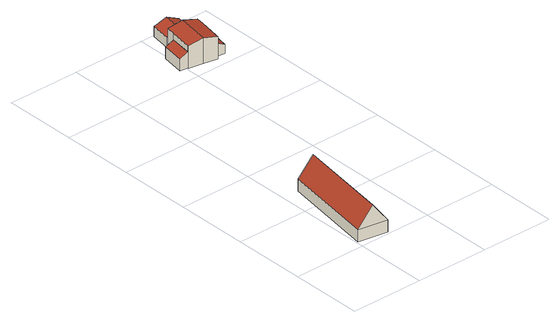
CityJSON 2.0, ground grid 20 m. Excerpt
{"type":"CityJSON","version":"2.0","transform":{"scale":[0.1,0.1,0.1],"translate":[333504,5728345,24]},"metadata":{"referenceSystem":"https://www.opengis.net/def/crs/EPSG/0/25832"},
"CityObjects":{
"building1":{"type":"Building","attributes":{"name":"Köppenberg","Geometrietyp2DReferenz":"3000","Gemeindeschluessel":"05170048","function":"31001_1010","roofType":"3100","measuredHeight":8.75},"address":[{"country":"Germany","locality":"Wesel","thoroughfareNumber":"170","thoroughfareName":"Reeser Landstraße"},{"country":"Germany","locality":"Wesel","thoroughfareNumber":"172","thoroughfareName":"Reeser Landstraße"}],"geometry":[{"type":"Solid","lod":"2","boundaries":[[[[0,1,2,3]],[[4,5,1,0]],[[6,7,5,4]],[[3,2,7,6]],[[0,8,4]],[[6,9,3]],[[3,9,8,0]],[[4,8,9,6]],[[1,5,7,2]]]],"semantics":{"surfaces":[{"type":"WallSurface"},{"type":"RoofSurface"},{"type":"GroundSurface"}],"values":[[0,0,0,0,0,0,1,1,2]]}}]},
"building2":{"type":"Building","attributes":{"Geometrietyp2DReferenz":"3000","Gemeindeschluessel":"05170048","function":"31001_2723","roofType":"2100","measuredHeight":4.42},"address":[{"country":"Germany","locality":"Wesel","thoroughfareNumber":"174","thoroughfareName":"Reeser Landstraße"}],"geometry":[{"type":"Solid","lod":"2","boundaries":[[[[10,11,12,13]],[[14,15,11,10]],[[16,17,15,14]],[[13,12,17,16]],[[14,10,13,16]],[[11,15,17,12]]]],"semantics":{"surfaces":[{"type":"WallSurface"},{"type":"RoofSurface"},{"type":"GroundSurface"}],"values":[[0,0,0,0,1,2]]}}]},
"building3":{"type":"Building","attributes":{"Geometrietyp2DReferenz":"3000","Gemeindeschluessel":"05170048","function":"31001_1010","roofType":"3100","measuredHeight":7.02},"address":[{"country":"Germany","locality":"Wesel","thoroughfareNumber":"174","thoroughfareName":"Reeser Landstraße"}],"geometry":[{"type":"Solid","lod":"2","boundaries":[[[[18,19,20,21]],[[22,23,19,18]],[[24,15,23,22]],[[25,11,15,24]],[[26,27,11,25]],[[28,29,27,26]],[[30,31,29,28]],[[32,33,31,30]],[[34,35,33,32]],[[21,20,35,34]],[[26,25,24,22,18,28]],[[21,34,32,30,28,18]],[[19,23,15,11,27,29,31,33,35,20]]]],"semantics":{"surfaces":[{"type":"WallSurface"},{"type":"RoofSurface"},{"type":"GroundSurface"}],"values":[[0,0,0,0,0,0,0,0,0,0,1,1,2]]}}]},
"building4":{"type":"Building","attributes":{"Geometrietyp2DReferenz":"3000","Gemeindeschluessel":"05170048","function":"31001_2723","roofType":"3100","measuredHeight":4.31},"address":[{"country":"Germany","locality":"Wesel","thoroughfareNumber":"174","thoroughfareName":"Reeser Landstraße"}],"geometry":[{"type":"Solid","lod":"2","boundaries":[[[[36,37,38,39]],[[40,41,37,36]],[[42,43,41,40]],[[39,38,43,42]],[[36,44,40]],[[42,45,39]],[[39,45,44,36]],[[40,44,45,42]],[[37,41,43,38]]]],"semantics":{"surfaces":[{"type":"WallSurface"},{"type":"RoofSurface"},{"type":"GroundSurface"}],"values":[[0,0,0,0,0,0,1,1,2]]}}]},
"building5":{"type":"Building","attributes":{"Geometrietyp2DReferenz":"3000","Gemeindeschluessel":"05170048","function":"31001_2723","roofType":"2100","measuredHeight":3.67},"address":[{"country":"Germany","locality":"Wesel","thoroughfareNumber":"174","thoroughfareName":"Reeser Landstraße"}],"geometry":[{"type":"Solid","lod":"2","boundaries":[[[[46,47,48,49]],[[50,51,47,46]],[[52,53,51,50]],[[49,48,53,52]],[[50,46,49,52]],[[47,51,53,48]]]],"semantics":{"surfaces":[{"type":"WallSurface"},{"type":"RoofSurface"},{"type":"GroundSurface"}],"values":[[0,0,0,0,1,2]]}}]}
},
"vertices":[
[84,6,37],[84,6,4],[125,261,4],[125,261,37],[3,19,37],[3,19,4],[45,275,37],[45,275,4],[44,12,91],[85,268,91],
[214,902,49],[214,902,5],[192,906,5],[192,906,36],[204,840,49],[204,840,5],[182,843,36],[182,843,5],
[243,831,76],[243,831,5],[282,824,5],[282,824,66],[204,838,66],[204,838,5],[204,840,66],[214,902,66],[219,928,66],[219,928,5],[258,920,76],[258,920,5],[298,913,66],[298,913,5],[295,892,66],[295,892,5],[283,830,66],[283,830,5],
[294,929,31],[294,929,3],[303,983,3],[303,983,31],[228,941,31],[228,941,3],[237,996,31],[237,996,3],[261,935,46],[270,990,46],
[317,888,33],[317,888,9],[295,892,9],[295,892,46],[306,826,34],[306,826,9],[283,830,46],[283,830,9]
]}
